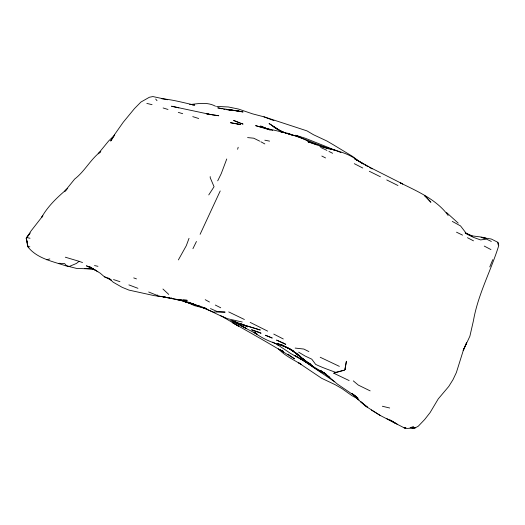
<?xml version="1.0" encoding="UTF-8"?>
<svg xmlns="http://www.w3.org/2000/svg" width="525" height="525" viewBox="0 0 525 525"><rect width="100%" height="100%" fill="white"/><g stroke="black" fill="none" stroke-linecap="round" stroke-linejoin="round"><path stroke-width="0.79" d="M345.023 369.246L346.402 361.252L344.977 369.193L345.378 369.429L344.977 369.193M237.615 149.284L238.179 147.269M226.754 158.983L221.248 173.624L217.704 180.817M189.026 238.324L186.316 245.654L178.382 259.908M489.773 266.89L492.804 259.613M220.211 190.962L200.097 234.314M192.924 248.686L196.442 241.487M208.76 194.913L214.062 186.71L210.23 177.772L210.197 176.61M29.229 234.34L26.25 238.153L27.713 246.645C36.921 258.562 52.48 261.332 65.96 265.88M27.556 244.506L26.25 238.153L30.227 233.034M66.642 189.538L64.457 191.71L74.675 179.045C84.86 171.255 90.549 159.226 100.787 151.548M67.732 188.455C57.711 196.947 48.018 205.852 41.534 217.527L42.853 215.808L31.087 230.888L26.742 237.569L30.023 238.245M100.675 151.659L98.175 153.773L108.668 140.949L114.706 135.037L110.683 141.054L114.785 134.262L123.237 122.233L134.466 108.596L140.91 102.06L149.395 97.25L152.887 96.561L167.665 99.743M82.53 262.566L79.118 261.319L76.394 263.458L69.333 266.438L66.642 265.906L64.673 263.629L58.99 263.281M333.788 373.236L335.619 372.343L344.597 370.099L333.788 373.236L349.151 380.572M157.546 295.017L156.89 295.293L148.66 291.998M410.058 427.836L413.516 426.523M46.567 259.763L49.822 258.943M189.591 104.632C198.22 103.642 207.382 101.778 215.493 106.227M187.523 301.14L184.275 301.166L162.028 296.586L164.837 296.842L154.357 295.673L128.92 290.089L122.036 287.267L113.177 282.201L109.121 278.388L104.442 276.819L100.144 273.125L89.053 266.411L97.834 271.674M411.259 427.888L415.17 427.895L418.267 426.202L424.679 419.514L430.113 412.565L438.237 398.915L448.737 386.479L453.003 379.66L456.376 372.54L463.424 350.024L466.613 342.773L463.181 350.497L469.875 336.243L473.465 320.585C478.019 294.335 490.901 270.854 498.75 245.602L497.871 242.301L491.197 238.993L481.235 237.444M412.263 427.882L415.17 427.895L406.895 428.439L404.217 427.868L380.107 415.387L365.072 405.792L360.544 401.592L367.421 407.151L359.796 401.034L354.178 395.167M84.578 268.505L93.286 269.03L76.565 268.419L66.642 265.906M214.213 311.981L225.127 312.113L217.298 311.581L210.486 308.582M192.412 105.02L194.729 105.105C183.816 102.847 173.106 99.645 161.923 98.792M216.53 106.404L228.368 106.975L238.468 109.049L252.577 113.859L264.475 116.963L307 130.889L313.464 134.715L326.944 141.028L333.421 144.828L352.728 156.516L360.78 162.606M179.235 299.788L176.859 299.637L187.156 300.28L183.199 300.037M27.713 246.645L29.853 246.809M165.795 297.209L163.38 297.012L169.516 297.747M168.203 297.412L169.811 297.544M171.052 297.924L171.616 297.977M226.636 109.686L236.348 110.604L243.082 111.976L217.737 107.842L222.147 108.859M208.799 114.535L210.348 114.68M247.59 137.589L253.719 138.2L259.678 141.133M183.835 300.772L177.824 299.539M471.286 235.784L481.714 237.103L486.275 238.475L481.163 237.471M211.89 114.85L218.761 115.743L206.404 113.754L209.121 114.22L171.504 106.214L178.868 107.861M295.155 348.075L303.831 349.053L308.877 351.586M236.348 110.604L239.426 111.188M179.025 299.782L157.034 295.811M264.83 140.195L269.574 141.14M242.255 322.015L227.522 318.721L220.71 315.728M94.513 265.565L97.965 266.319M223.611 109.2L225.081 109.541M179.786 299.959L186.651 301.553L178.808 299.558M382.364 406.245L389.681 408.004M146.829 103.399L152.06 104.685M206.863 308.812L194.25 305.583L187.517 302.4M65.31 257.197L79.118 261.319M483.643 237.786L486.275 238.475M272.711 130.41L267.396 128.993L260.577 126.02L268.492 129.301M322.107 146.993L329.346 148.949L308.162 141.803L317.277 145.044M224.949 317.894L202.348 307.132L204.881 308.044L185.502 302.013L193.463 303.791L186.06 302.229L179.727 300.024M268.492 129.498L255.603 125.632C274.116 130.928 293.672 132.877 310.741 142.616L307.88 141.743M283.349 132.477L280.33 131.631L283.106 132.602M336.683 150.675L326.872 147.886C337.214 150.97 348.292 153.188 356.934 160.066L354.572 158.74L371.831 168.341L402.688 183.96L400.247 182.831C417.421 191.402 436.59 199.48 448.179 215.512M205.695 308.306L204.251 307.899L206.496 308.595M192.747 303.837L196.33 304.9M197.768 305.327L199.913 305.97M178.31 112.357L182.687 113.695M163.118 107.966L168 109.469M290.108 134.4C305.189 138.383 318.983 145.963 334.077 149.92M284.852 132.753L291.263 134.754M287.123 133.462L289.393 134.177M192.76 116.622L198.693 118.512M113.544 279.582L119.936 281.669M240.489 123.263L243.055 124.097L233.605 120.435L239.8 122.981M190.7 303.417L197.768 305.793M270.211 129.957L267.396 128.993L269.935 129.898M335.619 372.343C328.88 369.843 322.094 367.474 315.65 364.396L311.791 359.185L305.058 356.009L298.607 352.15M133.724 277.902L136.474 278.887M187.858 302.039L192.052 303.581M280.639 344.538L282.785 345.325L277.502 343.534L286.158 347.038L280.665 344.748M273.919 120.632L263.97 116.852M128.894 284.898L137.937 288.317M319.351 145.878L321.418 146.711M300.431 137.222L295.614 135.253L305.327 138.265L340.961 152.539M91.206 267.77L86.389 265.801L95.498 270.27M214.627 312.611L200.583 306.738M291.244 134.669L287.595 133.16L292.327 135.332M278.657 130.023L272.941 126.335L281.794 131.421L286.105 133.225M231.938 320.453L243.311 324.831L260.183 329.982L243.311 324.831L247.616 326.832L240.896 323.623M471.68 235.85L465.124 232.838L472.362 236.132M286.755 347.347C295.345 351.186 301.252 359.002 309.435 363.418M230.573 320.401L257.073 334.162L254.697 332.857C263.563 339.321 273.768 343.324 284.274 346.218L281.728 345.325L290.909 349.63L299.355 355.701L288.553 348.278L293.751 351.284M320.683 147.42L326.891 150.393M339.36 366.358L320.211 357.256M309.363 363.379L310.341 363.851L306.974 362.099L302.571 358.49M491.321 241.441L486.511 239.131L480.539 239.918L473.537 237.398L466.837 234.137L460.569 225.947L452.274 221.393M228.723 311.916L244.401 319.495M104.442 276.819L111.254 280.12L109.121 278.388M456.507 232.188L462.564 235.134M386.748 179.944L397.963 185.522M250.176 322.396L267.665 331.137M386.813 418.622L397.602 424.403M369.318 171.268L380.428 176.774M370.158 390.869L358.286 385.074L353.318 380.887M215.322 305.058L220.73 307.788M354.296 163.675L362.768 168.013M321.825 156.043L325.553 157.94M328.939 151.423L332.614 153.287M275.146 128.041L284.196 132.654L281.794 131.421M273.761 334.09L283.29 338.973M272.711 342.116L278.224 345.083L277.469 344.643L290.804 353.568L312.178 365.623L307.801 362.598M473.498 240.844L467.453 237.694M279.956 130.778L282.601 132.156M490.941 249.572L484.247 246.081M286.814 347.386L292.11 350.142M355.779 159.515L363.648 163.938M281.518 350.346L283.487 351.415M260.84 141.757L264.83 143.935M205.229 299.696L209.482 302.026M362.02 163.327L363.392 164.082M365.452 165.218L368.196 166.727M369.508 167.455L372.127 168.899M358.358 399.223L351.816 395.594L341.946 388.572L335.108 384.654L321.654 378.282L298.456 362.703L301.028 364.298C293.206 359.566 284.616 355.55 278.309 348.771M293.678 351.264L285.764 346.769M297.426 357.02L295.063 355.688L301.567 359.415M239.807 324.575L233.96 321.208L246.238 328.479L239.807 324.575L242.137 325.999M361.18 162.757L362.48 163.518M254.868 332.588L256.226 333.388M304.533 361.082L299.709 358.116L334.747 381.833M389.852 419.803L395.24 423.071L390.751 420.322M253.798 331.879L255.727 333.047M371.365 410.025L380.107 415.387M223.328 317.146L238.613 326.15L232.765 322.783C253.536 334.596 274.345 346.218 294.577 358.883L287.989 354.158M300.28 356.423L296.448 354.021L304.822 360.268L298.791 355.399L301.311 357.459M317.75 369.935L322.225 372.743M311.404 365.827L317.12 369.528M279.549 349.276L283.559 351.986L280.422 349.847M320.493 370.348L326.091 374.246L313.176 366.555L305.202 360.55M364.928 164.83L366.207 165.729M305.163 361.462L310.78 365.393M320.526 370.479L329.858 377.56L325.651 374.082M323.649 372.435L325.434 373.879L323.794 372.54M296.251 353.01L299.867 355.943M458.213 223.125L446.512 212.507M162.94 289.019L168.748 294.427M353.935 395.167L358.851 400.024L354.139 395.122M323.787 372.599L337.417 384.09L357.873 397.976L351.816 393.553L355.628 396.756L352.17 393.442M155.682 99.035L157.008 100.682M27.72 245.3L28.501 247.36M26.25 238.153L27.562 243.521M497.871 242.301L498.232 244.965M405.825 427.868L404.217 427.868L405.786 427.868M230.724 109.987L227.948 109.653L238.363 110.985L230.724 109.987M237.923 124.077L230.449 122.706L240.627 124.582L237.923 124.077M258.582 332.187L251.534 329.772L261.063 333.237L258.582 332.187M267.862 336.249L265.368 335.239L272.252 338.048L267.862 336.249M283.336 343.12L276.55 340.075L285.751 344.328L283.336 343.12M270.762 124.556L269.056 123.552L277.049 128.802L270.762 124.556M426.471 197.229L424.305 195.438L430.907 202.296L426.471 197.229"/></g></svg>
